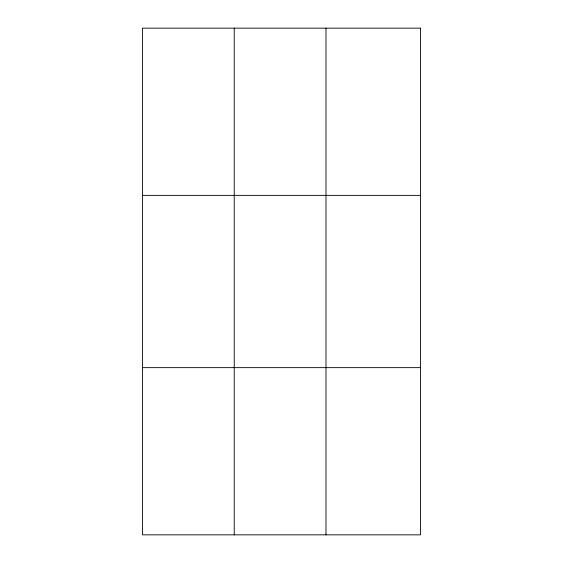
<?xml version="1.0" encoding="UTF-8"?>
<svg xmlns="http://www.w3.org/2000/svg" width="563" height="563" viewBox="0 0 563 563"><rect width="100%" height="100%" fill="white"/><g stroke="black" fill="none" stroke-linecap="round" stroke-linejoin="round"><path stroke-width="0.84" d="M234.236 28.15L234.236 534.85M325.984 28.15L325.984 534.85M142.495 195.361L420.505 195.361M142.495 367.639L420.505 367.639M420.505 28.15L420.505 534.85L142.495 534.85L142.495 28.15L420.505 28.15"/></g></svg>
